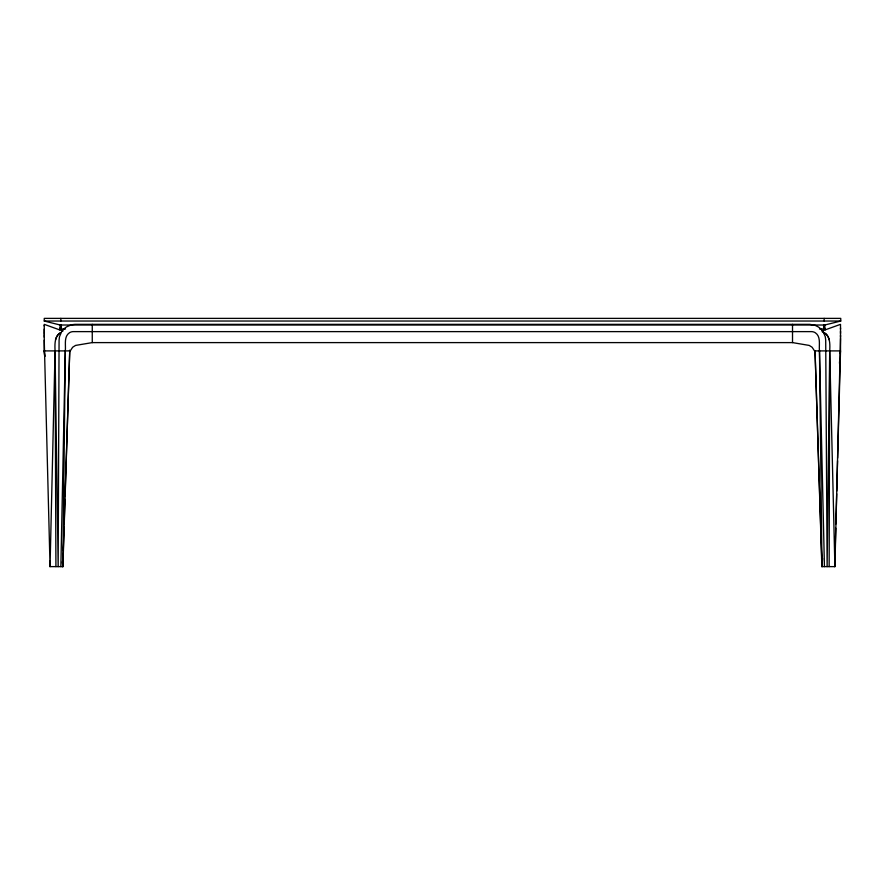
<?xml version="1.0" encoding="UTF-8"?>
<svg xmlns="http://www.w3.org/2000/svg" width="885" height="885" viewBox="0 0 885 885"><rect width="100%" height="100%" fill="white"/><g stroke="black" fill="none" stroke-linecap="round" stroke-linejoin="round"><path stroke-width="1.33" d="M44.25 340.161L50.047 566.621L55.058 350.902C54.826 344.84 54.262 336.223 60.545 332.716L59.029 333.778A11.516 8.197 -90 0 0 55.965 338.435M44.25 337.207L44.25 335.05M44.25 334.132L44.25 332.793M44.25 332.163L44.25 329.087M44.25 325.968L44.25 325.271M62.923 331.056L44.25 324.352L44.25 350.902L70.258 350.902L72.659 347.241L75.568 345.416L92.261 342.606L92.261 324.352M840.518 338.424L834.898 566.621L821.866 566.621L815.03 350.902L821.999 566.621L822.574 558.38M840.518 337.207L840.518 335.249M840.518 333.424L840.518 331.255M840.518 329.087L840.518 327.892M829.156 566.621L829.71 350.902C830.053 344.708 830.418 335.647 823.669 332.461L825.782 333.778A11.516 8.098 -90 0 1 828.814 338.435M824.433 566.621L819.477 350.902C818.747 345.261 821.214 336.709 815.362 332.793A7.213 7.213 0 0 0 811.567 331.621L73.201 331.621A7.213 7.213 0 0 0 69.406 332.793C63.554 336.709 66.021 345.261 65.291 350.902L62.901 566.621L49.87 566.621L50.002 561.123M62.415 562.495L62.769 566.621L62.912 554.253M60.866 566.621L65.291 350.902M834.843 562.495L834.732 566.621L834.632 562.495M834.986 557.008L835.761 528.146M835.871 524.031L836.679 493.797M836.756 491.053L837.564 460.82M837.641 458.076L840.518 350.902L840.518 324.352L821.855 331.056M62.769 566.621L63.167 554.253M63.3 550.138L64.052 526.774M64.14 524.031L64.948 499.295M65.036 496.551L69.738 350.902L62.901 566.621L62.426 561.123M839.456 363.27L839.81 359.144M840.285 353.646L840.518 350.902L814.521 350.902L812.109 347.241L809.2 345.416L792.517 342.606L92.261 342.606M55.523 339.928L55.733 339.176M59.472 329.817L60.689 326.443M824.82 325.016L840.75 321.034L840.75 318.379L44.25 318.379L44.25 321.034L60.18 325.016L824.82 325.016L824.82 328.999L819.488 328.999M44.25 321.034L840.75 321.034M65.512 328.999L60.18 328.999L60.18 325.016M822.419 332.085L822.508 332.085M824.488 327.572L825.296 329.817M829.035 339.176L829.245 339.928M69.55 350.217L69.616 350.902M834.898 566.621L829.71 350.902L827.121 566.621L825.705 340.117L825.285 336.72L823.205 331.875A16.749 16.749 0 0 0 818.138 326.842L814.963 325.271L809.875 324.352L74.893 324.352L71.486 324.762L66.629 326.842A16.749 16.749 0 0 0 61.563 331.875L59.483 336.72L59.074 340.117L58.167 566.621L55.058 350.902L55.921 566.621M819.477 350.902L821.999 566.621M824.156 318.379L824.156 321.034M823.636 325.016L823.636 328.999M792.517 324.352L792.517 342.606M61.364 325.016L61.364 328.999M60.844 318.379L60.844 321.034M44.726 356.401L44.25 350.902L44.726 356.401"/></g></svg>
